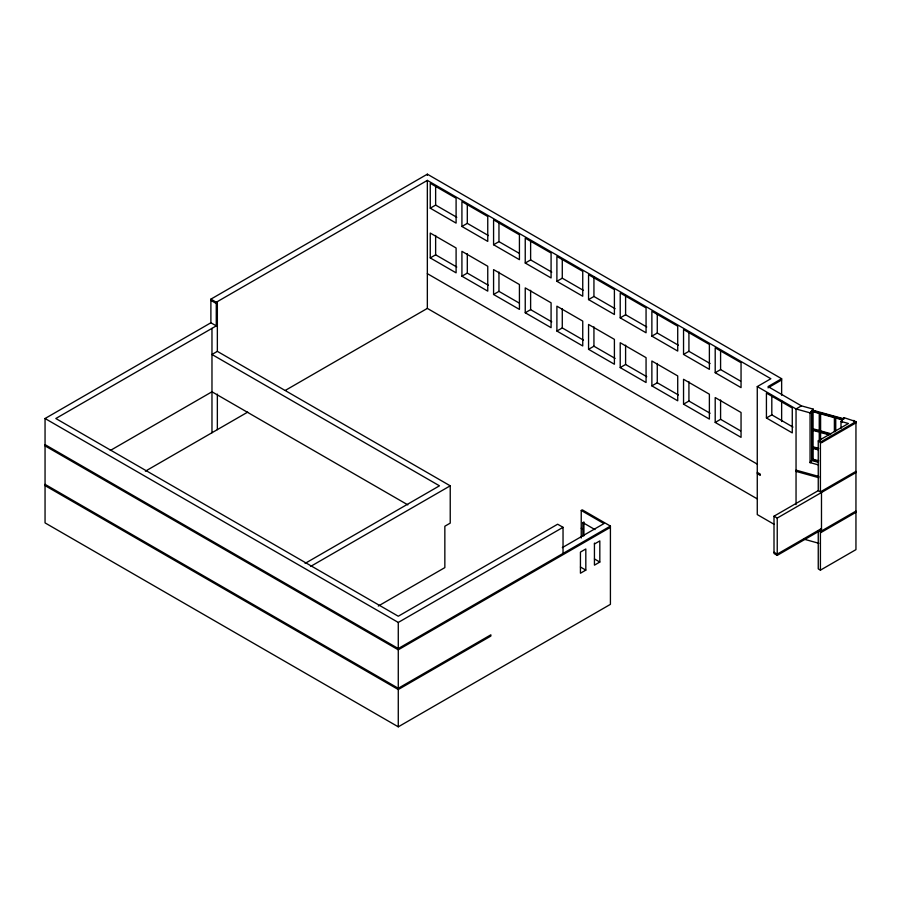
<?xml version="1.0" encoding="UTF-8"?>
<svg xmlns="http://www.w3.org/2000/svg" width="901" height="901" viewBox="0 0 901 901"><rect width="100%" height="100%" fill="white"/><g stroke="black" fill="none" stroke-linecap="round" stroke-linejoin="round"><path stroke-width="1.35" d="M818.108 461.627L812.387 460.051L812.387 448.236L818.108 449.824M812.387 460.051L813.04 459.251L813.04 448.754M818.254 530.678L818.254 568.903L820.417 570.153L855.95 549.633L855.95 421.623L844.102 417.692L843.28 418.661L812.375 410.09M818.142 464.837L810.067 462.596L812.353 459.69L812.353 411.464M842.626 419.461L811.711 410.879L810.067 412.849L810.067 462.596L812.375 459.825M810.067 462.596L811.7 460.614L811.7 410.879M781.64 395.212L781.64 378.724L768.035 386.585L801.428 405.855L813.186 409.11L810.067 412.849L796.045 408.964L757.268 386.585L757.268 514.584L774.229 524.382M819.933 431.68L820.597 430.881L820.597 412.849L819.933 413.649L819.933 431.68L830.44 434.586M819.933 441.67L819.933 432.3L820.597 431.5L829.787 434.057M841.939 422.524L842.593 418.954L835.734 417.05L835.734 430.926M840.993 428.347L840.993 421.431L844.102 417.692L844.102 418.942M581.235 538.021L581.235 510.473L582.316 509.853L610.416 526.083L610.416 604.346L398.276 726.825L45.05 522.895L45.05 418.514L210.89 322.772L210.89 299.143L427.344 174.175L781.64 378.724M210.89 299.143L216.274 302.252L427.344 180.391L770.873 378.724L757.268 386.585M216.274 302.252L216.274 325.88L55.817 418.514L398.276 616.228L557.651 524.213L563.035 527.322L563.035 553.439M430.25 208.187L456.097 223.11L456.097 198.231L430.25 183.308L430.25 208.187L435.634 205.079L456.784 217.287M378.274 606.046L444.846 567.607L444.846 526.229L450.23 523.121L450.23 485.819L217.355 351.367L211.972 354.476L439.463 485.819L305.101 563.395M461.92 226.466L487.756 241.389L487.756 216.51L461.92 201.587L461.92 226.466L467.304 223.358L488.443 235.566M430.25 257.923L456.097 272.845L456.097 247.978L430.25 233.055L430.25 257.923L435.634 254.814L456.784 267.023M110.294 450.489L211.972 391.789L407.826 504.864M493.579 244.745L519.426 259.668L519.426 234.789L493.579 219.867L493.579 244.745L498.963 241.637L518.931 253.158M461.92 276.202L487.756 291.124L487.756 266.257L461.92 251.334L461.92 276.202L467.304 273.093L488.443 285.302M145.388 471.178L247.696 412.117M285.324 390.392L427.344 308.401L757.471 498.996M525.238 263.024L551.085 277.947L551.085 253.068L525.238 238.146L525.238 263.024L530.621 259.916L551.772 272.125M493.579 294.481L519.426 309.403L519.426 284.536L493.579 269.613L493.579 294.481L498.963 291.372L518.931 302.905M556.897 281.303L582.744 296.226L582.744 271.347L556.897 256.425L556.897 281.303L562.28 278.195L583.431 290.404M525.238 312.76L551.085 327.682L551.085 302.815L525.238 287.892L525.238 312.76L530.621 309.651L551.772 321.86M588.556 299.582L614.403 314.505L614.403 289.626L588.556 274.704L588.556 299.582L593.939 296.474L615.09 308.683M556.897 331.039L582.744 345.961L582.744 321.094L556.897 306.171L556.897 331.039L562.28 327.93L583.431 340.139M620.215 317.862L646.062 332.784L646.062 307.905L620.215 292.983L620.215 317.862L625.598 314.753L646.749 326.962M588.556 349.318L614.403 364.241L614.403 339.373L588.556 324.45L588.556 349.318L593.939 346.209L615.09 358.418M651.873 336.141L677.721 351.063L677.721 326.185L651.873 311.262L651.873 336.141L657.268 333.032L678.408 345.241M620.215 367.597L646.062 382.52L646.062 357.652L620.215 342.729L620.215 367.597L625.598 364.488L646.749 376.697M310.563 566.459L450.23 485.819M683.544 354.42L709.38 369.342L709.38 344.464L683.544 329.541L683.544 354.42L688.927 351.311L710.067 363.52M651.873 385.876L677.721 400.799L677.721 375.931L651.873 361.008L651.873 385.876L657.268 382.767L678.408 394.976M715.203 372.699L741.05 387.621L741.05 362.743L715.203 347.82L715.203 372.699L720.586 369.59L740.554 381.112M683.544 404.155L709.38 419.078L709.38 394.21L683.544 379.287L683.544 404.155L688.927 401.046L710.067 413.255M768.035 387.824L781.64 379.974M715.203 422.434L741.05 437.357L741.05 412.489L715.203 397.566L715.203 422.434L720.586 419.325L740.554 430.858M45.05 418.514L398.276 622.445L563.035 527.322M582.846 536.163L582.846 522.591L583.927 521.972L583.927 535.791M766.424 417.974L792.272 432.897L792.272 408.029L766.424 393.106L766.424 417.974L771.808 414.865L792.959 427.074M801.428 405.855L796.045 408.964L796.045 504.639M562.303 547.639L603.952 523.594L581.235 510.473M610.416 526.083L398.276 648.562L45.05 444.632M594.435 544.013L599.818 540.904L599.818 562.044L594.435 565.152L594.435 543.078M585.819 570.119L580.435 573.227L580.435 552.099L585.819 548.979L585.819 570.119L580.435 567.011M855.95 471.369L821.487 491.259L821.487 529.811L777.236 555.365L774.004 553.496L774.004 516.194L818.254 490.64L818.254 440.904L848.415 423.493L840.993 421.431M818.254 440.904L820.417 442.143L855.95 421.623M855.95 422.873L821.487 442.763L821.487 441.524M774.004 516.194L777.236 518.052L855.95 472.608M821.487 528.56L777.236 554.115L774.004 552.257M820.417 531.601L855.95 511.081M820.417 532.84L855.95 512.331M818.761 412.343L813.04 410.755L813.04 429.405M812.387 411.554L841.939 419.753M819.91 430.689L813.04 428.786L812.387 429.586L819.246 431.489L819.246 413.458L819.91 412.658L835.047 416.859L834.382 417.659L834.382 431.523M820.597 430.881L831.105 433.798M815.326 430.047L819.91 431.309M812.387 430.205L819.246 432.108L819.246 441.479M819.933 432.3L829.134 434.845M818.761 448.405L813.04 446.817L812.387 447.617L818.108 449.194M814.189 447.763L816.475 448.394M813.04 459.251L818.761 460.839M812.375 459.69L816.407 460.805M811.7 460.479L818.423 462.337M796.045 470.142L818.874 476.471M796.045 471.381L818.874 477.721M804.097 539.203L818.874 543.303M818.254 490.64L821.487 492.509M427.344 273.656L757.471 464.252M757.268 472.383L760.286 474.117L760.286 475.368L757.268 473.622M821.487 529.811L820.417 529.191L820.417 570.153M210.89 300.382L216.274 303.491M582.846 522.591L594.964 529.597M581.235 528.256L582.846 529.191M210.89 322.772L216.274 325.88M594.435 558.935L599.818 562.044M45.05 445.871L398.276 649.801L609.876 527.637L609.876 526.387M45.05 484.344L398.276 688.274L490.865 634.822L490.865 636.061L398.276 689.524L45.05 485.594M853.799 420.384L853.799 421.623M835.069 417.839L835.069 431.714M820.597 431.5L820.597 439.542M820.417 442.143L820.417 491.878M813.186 409.11L813.186 410.36M813.04 430.746L813.04 447.437M781.64 400.754L781.64 421.533M777.236 518.052L777.236 555.365M771.808 395.528L771.808 414.865M720.586 350.241L720.586 369.59M720.586 399.988L720.586 419.325M688.927 331.962L688.927 351.311M688.927 381.709L688.927 401.046M657.268 313.683L657.268 333.032M657.268 363.43L657.268 382.767M625.598 295.404L625.598 314.753M625.598 345.151L625.598 364.488M593.939 277.125L593.939 296.474M593.939 326.872L593.939 346.209M562.28 258.846L562.28 278.195M562.28 308.592L562.28 327.93M530.621 240.567L530.621 259.916M530.621 290.313L530.621 309.651M498.963 222.288L498.963 241.637M498.963 272.034L498.963 291.372M467.304 204.009L467.304 223.358M467.304 253.755L467.304 273.093M435.634 185.73L435.634 205.079M435.634 235.476L435.634 254.814M427.344 174.175L427.344 175.413M427.344 180.391L427.344 308.401M398.276 622.445L398.276 726.825M217.355 301.632L217.355 351.367M217.355 394.131L217.355 429.631M211.972 328.369L211.972 432.739"/></g></svg>
